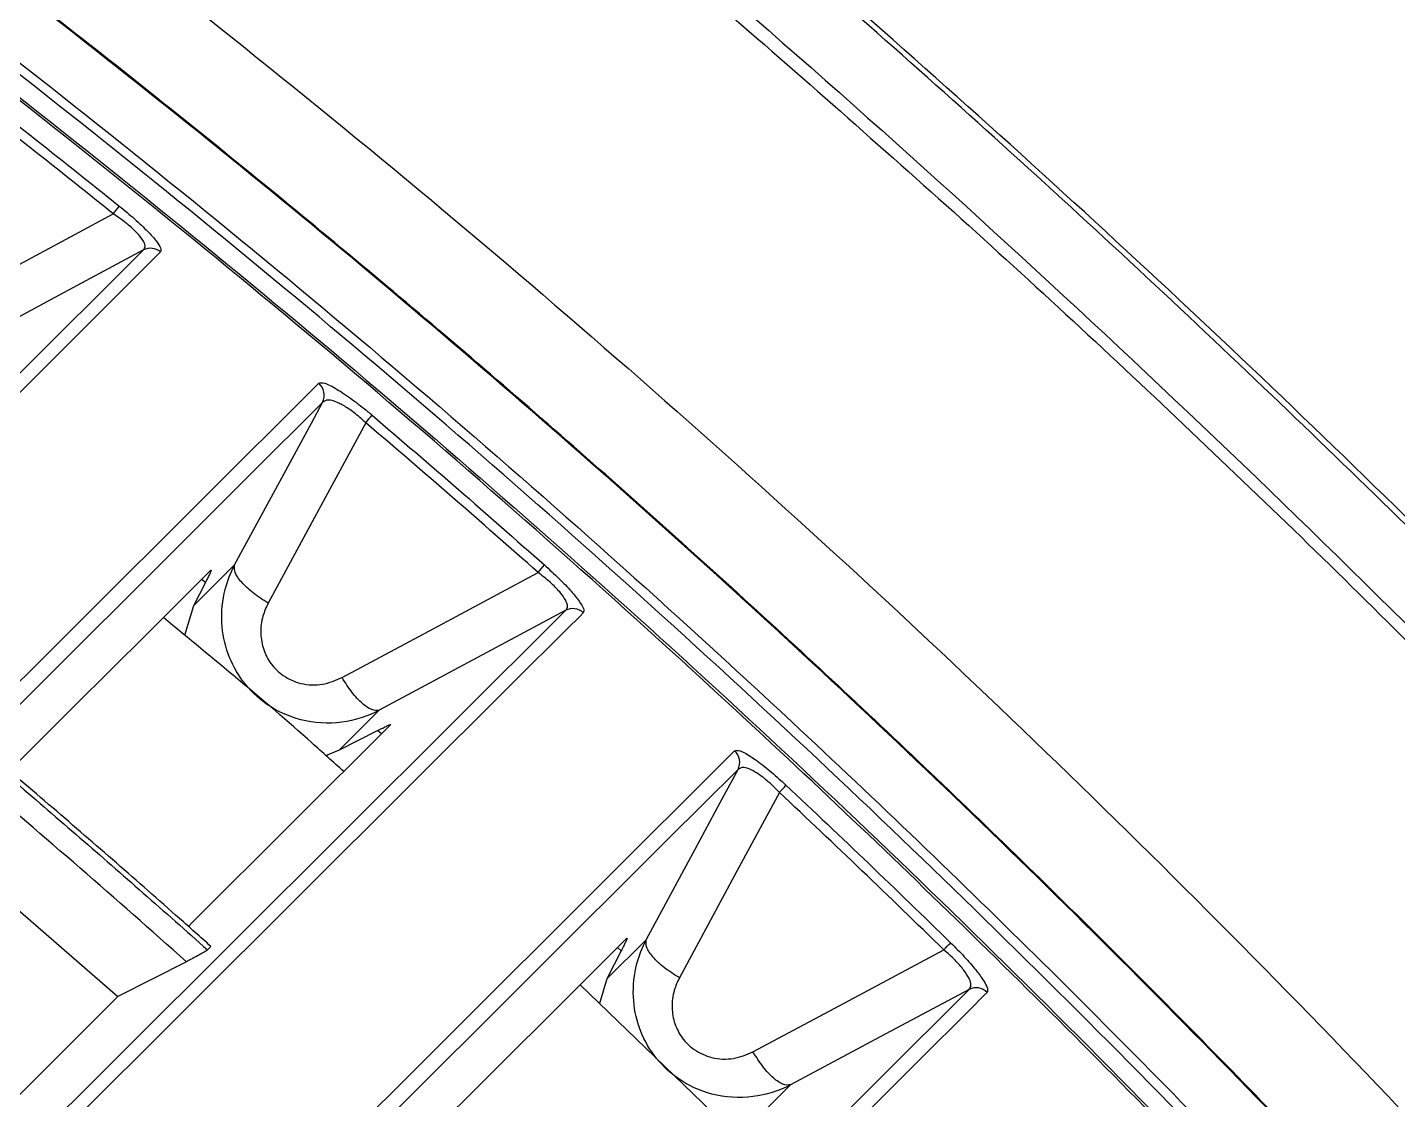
# Model space of a CAD drawing. Extents: x 400 to 501, y 484 to 634.
# Drawn here: x 419.605 to 422.211, y 526.815 to 528.854 of the extents above; entities that cross this region are included whole.
import ezdxf

# ---------------------------------------------------------------- set-up
doc = ezdxf.new("R2010")
doc.units = 0
doc.header["$MEASUREMENT"] = 0
doc.layers.add('DIM', color=3, linetype='Continuous')
doc.layers.add('GEOMETRY', color=3, linetype='Continuous', lineweight=25)

# ---------------------------------------------------------------- blocks, each defined once
blk = doc.blocks.new('2026 GRANDEE')
at = {"layer": 'GEOMETRY', "ltscale": 16}
for p, q in [((-30.5033, -69.0863), (-30.4253, -69.0086)), ((-30.481, -69.0425), (-30.5033, -69.0863)), ((-30.481, -69.0425), (-30.4882, -69.0365)), ((-30.5033, -69.0863), (-30.5208, -69.1428)), ((-30.1502, -69.2852), (-30.2256, -69.3602)), ((-30.2256, -69.3602), (-30.1534, -69.3236)), ((-30.1461, -69.3301), (-30.1534, -69.3236)), ((-30.2519, -69.3711), (-30.2256, -69.3602)), ((-30.9877, -69.5342), (-30.6474, -69.8296)), ((-30.4704, -69.7343), (-30.477, -69.7408)), ((-29.7172, -69.7961), (-29.6427, -69.7219)), ((-29.6901, -69.7426), (-29.7172, -69.7961)), ((-29.6901, -69.7426), (-29.697, -69.7361)), ((-30.5171, -69.7632), (-30.6474, -69.8296)), ((-29.445, -70.1187), (-29.7685, -69.8073)), ((-29.7172, -69.7961), (-29.7316, -69.8428)), ((-29.3682, -69.9974), (-29.4419, -70.0709))]:
    blk.add_line(p, q, dxfattribs=at)
at = {"layer": 'GEOMETRY', "ltscale": 16, "flags": 128}
for points in [[(-31.0408, -68.5481), (-30.8756, -68.4593), (-30.6561, -68.3412)], [(-32.0362, -69.8425), (-31.8952, -69.7019), (-31.3314, -69.14), (-30.5988, -68.4098)], [(-30.5662, -68.4135), (-30.5726, -68.4198), (-30.5978, -68.445), (-30.699, -68.5457), (-31.1035, -68.9488), (-32.004, -69.8459)], [(-30.5988, -68.4098), (-30.7753, -68.5048), (-30.9704, -68.6096)], [(-31.7016, -70.0941), (-31.6953, -70.0878), (-31.67, -70.0626), (-31.569, -69.962), (-31.165, -69.5595), (-30.2655, -68.6632)], [(-30.258, -68.6997), (-30.3959, -68.8371), (-30.9474, -69.3867), (-31.3206, -69.7587), (-31.556, -69.9932), (-31.6939, -70.1307)], [(-30.4253, -69.0086), (-30.3356, -68.8429), (-30.2794, -68.7392), (-30.258, -68.6997)], [(-30.1759, -68.7385), (-30.2571, -68.8883), (-30.3616, -69.0814)], [(-30.4705, -69.0189), (-30.5918, -69.1397), (-30.7296, -69.277), (-30.8536, -69.4006)], [(-30.2211, -69.223), (-30.056, -69.1345), (-29.8483, -69.023)], [(-31.2286, -70.523), (-30.6394, -69.9358), (-30.2175, -69.5154), (-29.7957, -69.095)], [(-29.7622, -69.0996), (-29.7685, -69.1059), (-29.7937, -69.131), (-29.8943, -69.2313), (-30.2971, -69.6326), (-31.1952, -70.5275)], [(-29.7957, -69.095), (-29.8214, -69.1088), (-30.1502, -69.2852)], [(-30.5134, -69.6961), (-30.5049, -69.6877), (-30.1284, -69.3125)], [(-30.8093, -70.6925), (-30.8031, -70.6863), (-30.7779, -70.6612), (-30.6773, -70.561), (-30.2749, -70.16), (-29.4744, -69.3624)], [(-29.468, -69.3978), (-29.6012, -69.5305), (-30.1338, -70.0614), (-30.8028, -70.7281)], [(-29.6427, -69.7219), (-29.5496, -69.5492), (-29.5017, -69.4603), (-29.468, -69.3978)], [(-29.3894, -69.4414), (-29.4703, -69.5913), (-29.5795, -69.7939)], [(-29.6794, -69.7185), (-29.8, -69.8387), (-30.0662, -70.104)], [(-29.4395, -69.9347), (-29.2744, -69.8464), (-29.0766, -69.7406)], [(-30.9292, -70.1103), (-30.896, -70.0773), (-30.6474, -69.8296)], [(-30.3637, -71.1465), (-30.2316, -71.0148), (-29.7031, -70.4882), (-29.0286, -69.816)], [(-28.9941, -69.8215), (-29.0004, -69.8278), (-29.0255, -69.8528), (-29.126, -69.953), (-29.528, -70.3536), (-30.3292, -71.152)], [(-29.0286, -69.816), (-29.1882, -69.9013), (-29.3682, -69.9974)]]:
    blk.add_lwpolyline(points, dxfattribs=at)
at = {"layer": 'GEOMETRY', "ltscale": 16}
for centre, radius, start, end in [((-30.859, -68.176), 0.2616, 320.8315, 324.9241), ((-30.5853, -68.4366), 0.0299, 50.419, 116.7159), ((-30.2848, -68.6861), 0.03, 333.1933, 49.8284), ((-30.4414, -68.5101), 0.3502, 319.3031, 322.36), ((-30.1915, -68.7166), 0.4601, 318.2402, 320.5665), ((-29.7823, -69.1218), 0.0299, 47.8031, 116.6545), ((-29.4948, -69.3844), 0.03, 333.2764, 47.2155), ((-30.0024, -68.8641), 0.842, 316.7197, 317.9906), ((-30.5176, -68.3324), 2.0149, 315.6602, 316.1913), ((-29.0152, -69.8428), 0.03, 45.1948, 116.5412)]:
    blk.add_arc(centre, radius, start, end, dxfattribs=at)
blk.add_ellipse((-45.1499, -86.1752), major_axis=(15.8612, 15.2287), ratio=0.996899, start_param=0.077829, end_param=0.102407, dxfattribs=at)
for points, knots in [([(-24.9037, -71.1781), (-25.1092, -70.9092), (-25.5202, -70.3712), (-26.1771, -69.5963), (-26.8615, -68.8464), (-27.5752, -68.1237), (-28.3165, -67.4301), (-29.0853, -66.7668), (-29.8771, -66.1321), (-30.4258, -65.7364), (-30.7001, -65.5385)], [0, 0, 0, 0, 0.125014, 0.250075, 0.375167, 0.499994, 0.625245, 0.750109, 0.875055, 1, 1, 1, 1]), ([(-32.4393, -66.5777), (-32.1638, -66.7562), (-31.6127, -67.1133), (-30.8171, -67.6953), (-30.0464, -68.3097), (-29.3042, -68.9586), (-28.5915, -69.6399), (-27.9102, -70.3526), (-27.2613, -71.0948), (-26.6469, -71.8656), (-26.065, -72.6611), (-25.708, -73.2121), (-25.5295, -73.4875)], [0, 0, 0, 0, 0.100018, 0.20002, 0.300023, 0.400028, 0.500014, 0.600004, 0.700009, 0.800012, 0.900014, 1, 1, 1, 1]), ([(-25.6464, -73.6293), (-25.6502, -73.6232), (-25.7454, -73.4681), (-25.9404, -73.1721), (-26.2318, -72.7426), (-26.533, -72.3227), (-26.8436, -71.9096), (-27.1645, -71.5033), (-27.4947, -71.1045), (-27.8341, -70.7137), (-28.1822, -70.3313), (-28.5387, -69.9575), (-28.9035, -69.5927), (-29.2766, -69.2366), (-29.6581, -68.889), (-30.0481, -68.5501), (-30.4464, -68.22), (-30.8524, -67.8991), (-31.2659, -67.5876), (-31.6866, -67.2863), (-32.1027, -67.0016), (-32.3817, -66.8225), (-32.5156, -66.7366)], [0, 0, 0, 0, 0.002213, 0.055684, 0.108455, 0.160976, 0.213723, 0.26649, 0.319253, 0.371988, 0.424676, 0.477298, 0.529838, 0.58234, 0.634906, 0.687556, 0.740267, 0.793018, 0.845789, 0.898552, 0.951282, 1, 1, 1, 1]), ([(-25.6483, -73.6291), (-25.8033, -73.3889), (-26.1133, -72.9086), (-26.6146, -72.2097), (-27.1419, -71.5279), (-27.6804, -70.8862), (-28.2248, -70.2844), (-28.7728, -69.7201), (-29.3417, -69.1747), (-29.9339, -68.6462), (-30.548, -68.1365), (-31.185, -67.6464), (-31.8393, -67.1773), (-32.29, -66.8846), (-32.5153, -66.7383)], [0, 0, 0, 0, 0.087491, 0.174982, 0.263034, 0.351085, 0.431087, 0.51109, 0.591525, 0.67196, 0.753741, 0.835522, 0.917761, 1, 1, 1, 1]), ([(-25.7021, -71.7737), (-25.8774, -71.5436), (-26.2281, -71.0834), (-26.7851, -70.417), (-27.3638, -69.7692), (-27.9645, -69.1422), (-28.5872, -68.5367), (-29.2303, -67.9537), (-29.8925, -67.3921), (-30.3496, -67.0381), (-30.5782, -66.861)], [0, 0, 0, 0, 0.124976, 0.249954, 0.375094, 0.500157, 0.625013, 0.750244, 0.875082, 1, 1, 1, 1]), ([(-25.7386, -71.7345), (-25.8776, -71.5532), (-26.1546, -71.1919), (-26.5879, -70.6657), (-27.0333, -70.1518), (-27.4955, -69.647), (-27.9681, -69.1573), (-28.4583, -68.6767), (-28.9584, -68.2115), (-29.4768, -67.7558), (-30.0022, -67.3168), (-30.3626, -67.0361), (-30.5419, -66.8965)], [0, 0, 0, 0, 0.1002707, 0.199812, 0.2990107, 0.3985843, 0.4999816, 0.5974976, 0.6996769, 0.7995593, 0.9002788, 1, 1, 1, 1]), ([(-30.6622, -66.9724), (-30.3611, -67.2085), (-29.7584, -67.6811), (-28.8962, -68.4422), (-28.0659, -69.2395), (-27.2738, -70.0759), (-26.5174, -70.9452), (-26.0482, -71.5528), (-25.8137, -71.8565)], [0, 0, 0, 0, 0.166292, 0.332871, 0.499503, 0.666321, 0.833229, 1, 1, 1, 1]), ([(-32.2707, -67.0219), (-32.0163, -67.1942), (-31.5076, -67.5386), (-30.7704, -68.0964), (-30.0537, -68.6837), (-29.4274, -69.2433), (-28.8857, -69.7633), (-28.4216, -70.2362), (-27.9714, -70.7235), (-27.5338, -71.2265), (-27.1099, -71.7444), (-26.7002, -72.2776), (-26.3052, -72.8229), (-26.0558, -73.1966), (-25.9311, -73.3835)], [0, 0, 0, 0, 0.101938, 0.203876, 0.306551, 0.409225, 0.482376, 0.555527, 0.628952, 0.702376, 0.776641, 0.850905, 0.925453, 1, 1, 1, 1]), ([(-32.327, -67.0484), (-32.327, -67.0484), (-32.0722, -67.2156), (-31.5694, -67.561), (-30.8369, -68.1102), (-30.1276, -68.6892), (-29.4474, -69.2932), (-28.7971, -69.9206), (-28.177, -70.5696), (-27.5806, -71.2469), (-27.0097, -71.9517), (-26.4657, -72.6832), (-26.1235, -73.1853), (-25.9577, -73.4396), (-25.9577, -73.4396)], [0, 0, 0, 0, 0.0000003, 0.1006726, 0.2014352, 0.3021971, 0.4028686, 0.5015903, 0.6003549, 0.6990767, 0.7993693, 0.8997067, 0.9999997, 1, 1, 1, 1]), ([(-25.9456, -73.3909), (-25.9456, -73.3909), (-26.1094, -73.1413), (-26.4472, -72.6485), (-26.9831, -71.9302), (-27.5447, -71.2373), (-28.1308, -70.5709), (-28.7398, -69.9315), (-29.3834, -69.3071), (-30.0625, -68.7003), (-30.7769, -68.1134), (-31.5148, -67.5566), (-32.0215, -67.2062), (-32.2782, -67.0364), (-32.2782, -67.0364)], [0, 0, 0, 0, 0.0000003, 0.0991976, 0.1984357, 0.2976321, 0.3953288, 0.4930655, 0.5907622, 0.6930252, 0.7953794, 0.8977349, 0.9999997, 1, 1, 1, 1]), ([(-25.9614, -73.4415), (-26.0872, -73.2523), (-26.3389, -72.8738), (-26.7389, -72.3202), (-27.1553, -71.7777), (-27.5865, -71.2512), (-28.0307, -70.7415), (-28.4878, -70.2482), (-28.9604, -69.7684), (-29.5054, -69.248), (-30.1279, -68.6947), (-30.8361, -68.1168), (-31.5678, -67.5652), (-32.0752, -67.2231), (-32.3289, -67.0521)], [0, 0, 0, 0, 0.075083, 0.150165, 0.225547, 0.300929, 0.374837, 0.448745, 0.522941, 0.597137, 0.697492, 0.797847, 0.898923, 1, 1, 1, 1]), ([(-36.666, -67.1214), (-36.4081, -67.2387), (-35.8921, -67.4733), (-35.1368, -67.8654), (-34.3969, -68.2859), (-33.6683, -68.7414), (-32.9524, -69.2317), (-32.251, -69.7571), (-31.5722, -70.3116), (-30.924, -70.8887), (-30.3067, -71.4867), (-29.7201, -72.1037), (-29.1593, -72.7442), (-28.6204, -73.4134), (-28.1051, -74.1112), (-27.6152, -74.8371), (-27.1563, -75.5828), (-26.7434, -76.3234), (-26.371, -77.0547), (-26.1542, -77.537), (-26.0457, -77.7784)], [0, 0, 0, 0, 0.055243, 0.110533, 0.165823, 0.221065, 0.277913, 0.334813, 0.391712, 0.44856, 0.503771, 0.55903, 0.614289, 0.6695, 0.72632, 0.783192, 0.840065, 0.896885, 0.948404, 1, 1, 1, 1]), ([(-26.178, -77.8445), (-26.2858, -77.605), (-26.5016, -77.1259), (-26.8683, -76.4066), (-27.2708, -75.6846), (-27.7129, -74.964), (-28.184, -74.2618), (-28.6884, -73.573), (-29.2264, -72.8995), (-29.798, -72.2428), (-30.3968, -71.6108), (-31.0158, -71.0105), (-31.6534, -70.442), (-32.3078, -69.9052), (-32.9835, -69.3956), (-33.686, -68.9099), (-34.4149, -68.4496), (-35.1701, -68.017), (-35.9415, -67.6142), (-36.4689, -67.3737), (-36.7325, -67.2535)], [0, 0, 0, 0, 0.051523, 0.103124, 0.158337, 0.213598, 0.268858, 0.324071, 0.380887, 0.437754, 0.494622, 0.551437, 0.606681, 0.661972, 0.717264, 0.772508, 0.829355, 0.886254, 0.943153, 1, 1, 1, 1]), ([(-29.9774, -67.5497), (-29.8192, -67.6802), (-29.5027, -67.9411), (-29.1965, -68.214), (-29.0433, -68.3504)], [0, 0, 0, 0, 0.50007, 1, 1, 1, 1]), ([(-30.9876, -68.0564), (-30.9301, -68.101), (-30.8152, -68.1901), (-30.7016, -68.2809), (-30.6448, -68.3263)], [0, 0, 0, 0, 0.4999744, 1, 1, 1, 1]), ([(-30.6561, -68.3412), (-30.7128, -68.2959), (-30.8263, -68.2051), (-30.9411, -68.1161), (-30.9985, -68.0716)], [0, 0, 0, 0, 0.500025, 1, 1, 1, 1]), ([(-35.2895, -68.2538), (-34.4481, -68.7081), (-33.6407, -69.2251), (-32.1092, -70.3705), (-31.3851, -70.9988), (-30.0343, -72.3527), (-29.4077, -73.0782), (-28.2653, -74.6119), (-27.7496, -75.4202), (-27.296, -76.262)], [0, 0, 0, 0, 0.25, 0.25, 0.5, 0.5, 0.75, 0.75, 1, 1, 1, 1]), ([(-30.6448, -68.3263), (-30.6349, -68.3345), (-30.615, -68.3509), (-30.5901, -68.3746), (-30.5733, -68.3936), (-30.5644, -68.4075), (-30.5656, -68.4114), (-30.5662, -68.4135)], [0, 0, 0, 0, 0.202967, 0.406681, 0.596393, 0.785736, 1, 1, 1, 1]), ([(-30.5988, -68.4098), (-30.5971, -68.4077), (-30.594, -68.4036), (-30.5987, -68.3918), (-30.6105, -68.3771), (-30.6236, -68.3654), (-30.6386, -68.3533), (-30.6477, -68.347), (-30.6561, -68.3412)], [0, 0, 0, 0, 0.221567, 0.411299, 0.596922, 0.779859, 0.796416, 1, 1, 1, 1]), ([(-29.0433, -68.3504), (-28.9676, -68.4194), (-28.8158, -68.5574), (-28.6666, -68.6982), (-28.5919, -68.7687)], [0, 0, 0, 0, 0.499406, 1, 1, 1, 1]), ([(-30.2655, -68.6632), (-30.2625, -68.6624), (-30.2567, -68.6608), (-30.2331, -68.6724), (-30.203, -68.6927), (-30.179, -68.7115), (-30.1666, -68.7219), (-30.1641, -68.724)], [0, 0, 0, 0, 0.260468, 0.522384, 0.75007, 0.948523, 1, 1, 1, 1]), ([(-30.1759, -68.7385), (-30.1778, -68.7367), (-30.1869, -68.7283), (-30.2036, -68.7148), (-30.2186, -68.7054), (-30.234, -68.6977), (-30.2491, -68.6933), (-30.255, -68.6975), (-30.258, -68.6997)], [0, 0, 0, 0, 0.05043, 0.243233, 0.423085, 0.466526, 0.729972, 1, 1, 1, 1]), ([(-29.8483, -69.023), (-29.9026, -68.9752), (-30.0111, -68.8795), (-30.121, -68.7855), (-30.1759, -68.7385)], [0, 0, 0, 0, 0.5000252, 1, 1, 1, 1]), ([(-30.1641, -68.724), (-30.1091, -68.7711), (-29.9991, -68.8652), (-29.8905, -68.9609), (-29.8362, -69.0088)], [0, 0, 0, 0, 0.499975, 1, 1, 1, 1]), ([(-28.5919, -68.7687), (-28.5175, -68.8397), (-28.3692, -68.9814), (-28.2237, -69.126), (-28.1511, -69.1982)], [0, 0, 0, 0, 0.501156, 1, 1, 1, 1]), ([(-27.8449, -77.1736), (-27.8578, -77.1479), (-27.8836, -77.0965), (-27.9228, -77.0197), (-27.9623, -76.943), (-28.0022, -76.8666), (-28.0424, -76.7904), (-28.0829, -76.7144), (-28.1238, -76.6386), (-28.165, -76.563), (-28.2066, -76.4876), (-28.2485, -76.4124), (-28.2907, -76.3375), (-28.3332, -76.2627), (-28.3761, -76.1881), (-28.4194, -76.1138), (-28.4629, -76.0396), (-28.5069, -75.9656), (-28.5511, -75.8919), (-28.5957, -75.8184), (-28.6406, -75.745), (-28.6859, -75.6719), (-28.7315, -75.599), (-28.7774, -75.5263), (-28.8237, -75.4537), (-28.8703, -75.3814), (-28.9173, -75.3093), (-28.9645, -75.2374), (-29.0122, -75.1658), (-29.0601, -75.0943), (-29.1084, -75.023), (-29.1571, -74.9519), (-29.206, -74.8811), (-29.2553, -74.8104), (-29.305, -74.7399), (-29.355, -74.6697), (-29.4618, -74.521), (-29.628, -74.2956), (-29.8576, -73.9969), (-30.0933, -73.7027), (-30.4141, -73.3183), (-30.8284, -72.8509), (-31.3464, -72.3116), (-31.8852, -71.7935), (-32.3515, -71.3797), (-32.7348, -71.0593), (-33.0278, -70.8243), (-33.3254, -70.5952), (-33.5718, -70.4132), (-33.7645, -70.275), (-33.9018, -70.1785), (-34.0399, -70.0832), (-34.1788, -69.9892), (-34.3184, -69.8965), (-34.4589, -69.8051), (-34.6001, -69.7149), (-34.7421, -69.6261), (-34.8848, -69.5385), (-35.0284, -69.4522), (-35.1727, -69.3671), (-35.3178, -69.2834), (-35.4637, -69.2009), (-35.6104, -69.1197), (-35.7579, -69.0398), (-35.9061, -68.9612), (-36.0551, -68.8838), (-36.155, -68.8333), (-36.205, -68.808)], [0, 0, 0, 0, 0.007171, 0.01434, 0.021506, 0.02867, 0.035832, 0.042992, 0.05015, 0.057307, 0.064462, 0.071616, 0.078768, 0.085919, 0.09307, 0.100219, 0.107368, 0.114517, 0.121665, 0.128813, 0.135961, 0.14311, 0.150258, 0.157407, 0.164557, 0.171707, 0.178858, 0.186011, 0.193164, 0.200319, 0.207475, 0.214633, 0.221793, 0.228955, 0.236119, 0.243285, 0.250453, 0.281776, 0.313092, 0.344413, 0.375751, 0.437937, 0.50009, 0.562163, 0.624276, 0.655505, 0.686717, 0.717924, 0.74914, 0.763099, 0.77705, 0.790994, 0.804931, 0.818862, 0.83279, 0.846714, 0.860637, 0.874559, 0.888481, 0.902404, 0.91633, 0.930259, 0.944193, 0.958134, 0.972081, 0.986036, 1, 1, 1, 1]), ([(-30.4705, -69.0189), (-30.4703, -69.0189), (-30.4699, -69.0187), (-30.4713, -69.0224), (-30.4741, -69.0284), (-30.4775, -69.0356), (-30.48, -69.0406), (-30.481, -69.0425)], [0, 0, 0, 0, 0.211193, 0.422228, 0.637373, 0.858352, 1, 1, 1, 1]), ([(-30.1502, -69.2852), (-30.1502, -69.2852), (-30.1723, -69.2967), (-30.2219, -69.3126), (-30.2984, -69.3082), (-30.3643, -69.2781), (-30.4115, -69.2325), (-30.4407, -69.1784), (-30.4529, -69.1177), (-30.4469, -69.0591), (-30.433, -69.0233), (-30.4253, -69.0086), (-30.4253, -69.0086)], [0, 0, 0, 0, 0.0000045, 0.1442977, 0.2943904, 0.4312645, 0.5518052, 0.6649147, 0.7798068, 0.9032966, 0.9999955, 1, 1, 1, 1]), ([(-29.7957, -69.095), (-29.794, -69.0928), (-29.7908, -69.0886), (-29.7949, -69.0762), (-29.8062, -69.0603), (-29.8249, -69.0414), (-29.8405, -69.0292), (-29.8483, -69.023)], [0, 0, 0, 0, 0.22436, 0.419505, 0.605941, 0.801324, 1, 1, 1, 1]), ([(-29.8362, -69.0088), (-29.8268, -69.0174), (-29.808, -69.0345), (-29.7846, -69.0591), (-29.7687, -69.0788), (-29.7602, -69.0935), (-29.7615, -69.0975), (-29.7622, -69.0996)], [0, 0, 0, 0, 0.199607, 0.399773, 0.58968, 0.78358, 1, 1, 1, 1]), ([(-30.3616, -69.0814), (-30.3653, -69.0894), (-30.3737, -69.1075), (-30.3772, -69.1382), (-30.3717, -69.1698), (-30.357, -69.1981), (-30.3326, -69.2218), (-30.2981, -69.2367), (-30.2577, -69.2384), (-30.2333, -69.2282), (-30.2211, -69.223)], [0, 0, 0, 0, 0.101269, 0.227719, 0.341837, 0.45135, 0.566793, 0.699513, 0.850074, 1, 1, 1, 1]), ([(-30.2179, -69.4017), (-30.238, -69.3835), (-30.3494, -69.2824), (-30.4657, -69.1871), (-30.5609, -69.109)], [0, 0, 0, 0, 0.180109, 1, 1, 1, 1]), ([(-30.1534, -69.3236), (-30.1501, -69.322), (-30.1435, -69.3187), (-30.1353, -69.3148), (-30.1298, -69.3125), (-30.128, -69.3119), (-30.1283, -69.3123), (-30.1284, -69.3125)], [0, 0, 0, 0, 0.23484, 0.470072, 0.693999, 0.901869, 1, 1, 1, 1]), ([(-30.4704, -69.7343), (-30.4903, -69.7165), (-30.5899, -69.6279), (-30.7314, -69.5045), (-30.854, -69.4001), (-30.8955, -69.3648)], [0, 0, 0, 0, 0.142037, 0.710199, 1, 1, 1, 1]), ([(-29.4744, -69.3624), (-29.4717, -69.3616), (-29.4661, -69.3601), (-29.444, -69.3722), (-29.4159, -69.393), (-29.3925, -69.413), (-29.3801, -69.4246), (-29.3768, -69.4276)], [0, 0, 0, 0, 0.255029, 0.511556, 0.733969, 0.929694, 1, 1, 1, 1]), ([(-30.9021, -69.3714), (-30.8817, -69.3886), (-30.7801, -69.4749), (-30.6381, -69.5978), (-30.5177, -69.7047), (-30.477, -69.7408)], [0, 0, 0, 0, 0.142037, 0.710197, 1, 1, 1, 1]), ([(-29.3894, -69.4414), (-29.3918, -69.4388), (-29.401, -69.4293), (-29.4172, -69.4147), (-29.4311, -69.4049), (-29.445, -69.3969), (-29.4524, -69.3944), (-29.4623, -69.3935), (-29.4652, -69.3957), (-29.468, -69.3978)], [0, 0, 0, 0, 0.069368, 0.260203, 0.435847, 0.478127, 0.720945, 0.735747, 1, 1, 1, 1]), ([(-29.0766, -69.7406), (-29.1283, -69.6903), (-29.2319, -69.5898), (-29.3369, -69.4909), (-29.3894, -69.4414)], [0, 0, 0, 0, 0.5000253, 1, 1, 1, 1]), ([(-29.3768, -69.4276), (-29.3242, -69.4772), (-29.2191, -69.5762), (-29.1154, -69.6769), (-29.0636, -69.7272)], [0, 0, 0, 0, 0.499975, 1, 1, 1, 1]), ([(-29.6794, -69.7185), (-29.6792, -69.7184), (-29.6788, -69.7183), (-29.6801, -69.7219), (-29.6828, -69.7279), (-29.6863, -69.7352), (-29.689, -69.7404), (-29.6901, -69.7426)], [0, 0, 0, 0, 0.2063, 0.412438, 0.62293, 0.841562, 1, 1, 1, 1]), ([(-29.3682, -69.9974), (-29.3682, -69.9974), (-29.3903, -70.009), (-29.4401, -70.0247), (-29.5166, -70.0201), (-29.5825, -69.9897), (-29.6295, -69.9438), (-29.6583, -69.8895), (-29.6701, -69.8289), (-29.6638, -69.7712), (-29.6501, -69.7361), (-29.6427, -69.7219), (-29.6427, -69.7219)], [0, 0, 0, 0, 0.000005, 0.145078, 0.295942, 0.433639, 0.554798, 0.668202, 0.783126, 0.906455, 0.999995, 1, 1, 1, 1]), ([(-29.0636, -69.7272), (-29.0547, -69.7361), (-29.0368, -69.754), (-29.0149, -69.7794), (-28.9999, -69.8), (-28.992, -69.8152), (-28.9934, -69.8194), (-28.9941, -69.8215)], [0, 0, 0, 0, 0.197154, 0.394699, 0.585254, 0.783798, 1, 1, 1, 1]), ([(-30.477, -69.7408), (-30.4778, -69.7415), (-30.4795, -69.7427), (-30.4865, -69.7469), (-30.4962, -69.7523), (-30.5069, -69.758), (-30.5141, -69.7617), (-30.5171, -69.7632)], [0, 0, 0, 0, 0.203657, 0.407104, 0.616365, 0.839175, 1, 1, 1, 1]), ([(-29.0286, -69.816), (-29.0269, -69.8137), (-29.0235, -69.8094), (-29.027, -69.7965), (-29.0373, -69.7799), (-29.0545, -69.7601), (-29.0692, -69.7471), (-29.0766, -69.7406)], [0, 0, 0, 0, 0.224493, 0.425043, 0.612677, 0.805213, 1, 1, 1, 1]), ([(-29.5795, -69.7939), (-29.5831, -69.8017), (-29.5913, -69.8193), (-29.5949, -69.8495), (-29.5896, -69.881), (-29.5752, -69.9093), (-29.5509, -69.933), (-29.5164, -69.9481), (-29.4762, -69.95), (-29.4517, -69.9398), (-29.4395, -69.9347)], [0, 0, 0, 0, 0.097878, 0.224057, 0.338111, 0.447854, 0.563904, 0.697545, 0.849089, 1, 1, 1, 1])]:
    blk.add_open_spline(points, degree=3, knots=knots, dxfattribs=at)
for points in [[(-30.3616, -69.0814), (-30.3716, -69.0751), (-30.3915, -69.0624), (-30.4133, -69.0416), (-30.4265, -69.0223), (-30.4257, -69.0132), (-30.4253, -69.0086)], [(-30.1502, -69.2852), (-30.1546, -69.2855), (-30.1635, -69.2863), (-30.1822, -69.2735), (-30.2024, -69.2522), (-30.2149, -69.2328), (-30.2211, -69.223)], [(-29.5795, -69.7939), (-29.5894, -69.7876), (-29.6091, -69.7751), (-29.6308, -69.7545), (-29.6438, -69.7354), (-29.6431, -69.7264), (-29.6427, -69.7219)], [(-29.3682, -69.9974), (-29.3727, -69.9978), (-29.3816, -69.9986), (-29.4005, -69.9856), (-29.4208, -69.9641), (-29.4333, -69.9445), (-29.4395, -69.9347)]]:
    blk.add_open_spline(points, degree=3, dxfattribs=at)

msp = doc.modelspace()

# ---------------------------------------------------------------- block references
at = {"layer": 'DIM'}
msp.add_blockref('2026 GRANDEE', (450.4248, 596.8403), dxfattribs=at)

doc.saveas('drawing.dxf')
